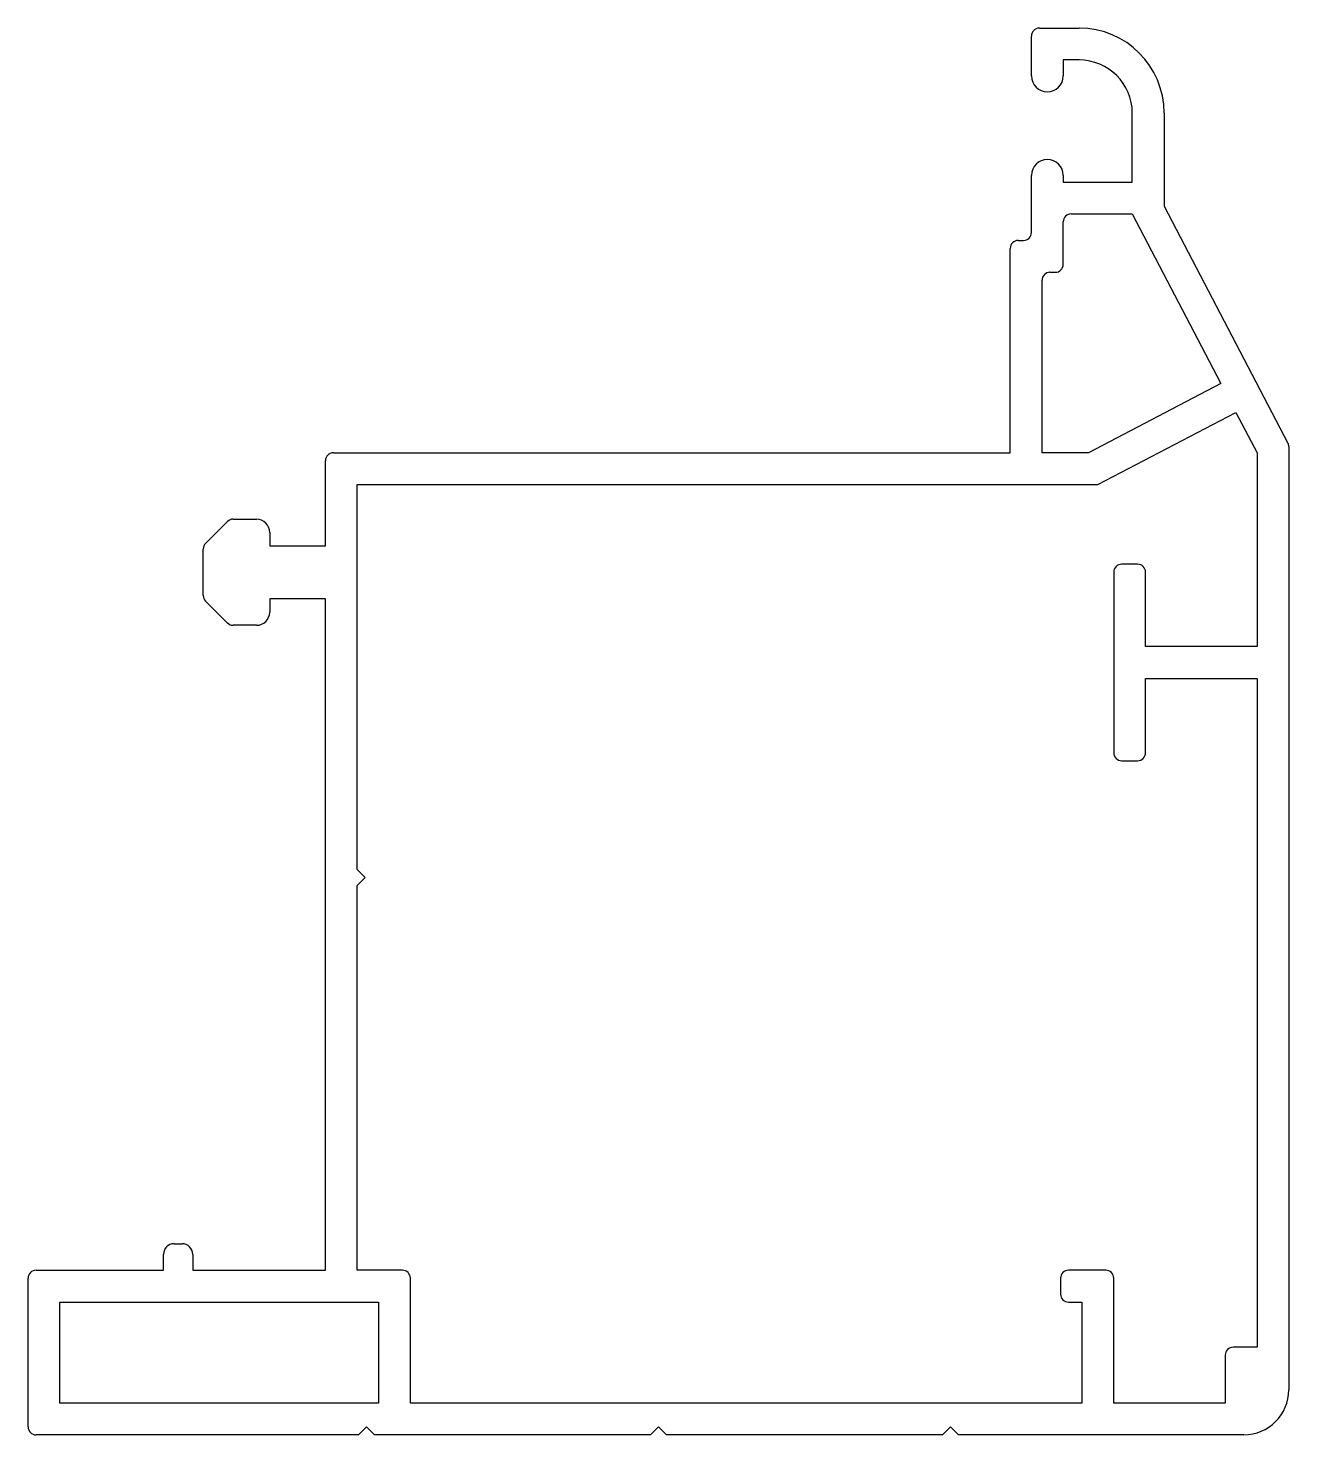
# Model space of a CAD drawing. Header units: millimetres. Extents: x 561.8 to 609.3, y 594.9 to 647.9.
import ezdxf

# ---------------------------------------------------------------- set-up
doc = ezdxf.new("R2010")
doc.units = ezdxf.units.MM

msp = doc.modelspace()

# ---------------------------------------------------------------- linework, layer by layer
for p, q in [((599.936, 647.92), (601.436, 647.92)), ((599.636, 646.12), (599.636, 647.62)), ((601.436, 646.72), (600.836, 646.72)), ((600.836, 646.72), (600.836, 646.12)), ((603.436, 642.12), (603.436, 644.72)), ((604.636, 644.72), (604.636, 641.21)), ((599.636, 640.22), (599.636, 642.37)), ((600.836, 642.37), (600.836, 642.12)), ((600.836, 642.12), (603.436, 642.12)), ((601.136, 640.92), (603.433, 640.92)), ((603.433, 640.92), (606.775, 634.528)), ((604.636, 641.21), (609.302, 632.285)), ((600.836, 639.02), (600.836, 640.62)), ((599.136, 639.92), (599.336, 639.92)), ((598.836, 631.92), (598.836, 639.62)), ((600.336, 638.72), (600.536, 638.72)), ((600.036, 631.92), (600.036, 638.42)), ((606.775, 634.528), (601.786, 631.92)), ((602.136, 630.72), (607.341, 633.441)), ((607.341, 633.441), (608.136, 631.92)), ((573.336, 631.92), (598.836, 631.92)), ((601.786, 631.92), (600.036, 631.92)), ((608.136, 631.92), (608.136, 624.62)), ((609.336, 632.146), (609.336, 596.62)), ((573.036, 628.42), (573.036, 631.62)), ((574.236, 616.22), (574.236, 630.72)), ((574.236, 630.72), (602.136, 630.72)), ((568.524, 628.507), (569.348, 629.332)), ((569.56, 629.42), (570.436, 629.42)), ((570.936, 628.92), (570.936, 628.42)), ((568.436, 626.544), (568.436, 628.295)), ((570.936, 628.42), (573.036, 628.42)), ((603.636, 627.72), (603.036, 627.72)), ((602.736, 627.42), (602.736, 620.62)), ((603.936, 624.62), (603.936, 627.42)), ((569.348, 625.507), (568.524, 626.332)), ((570.936, 626.42), (570.936, 625.92)), ((573.036, 626.42), (570.936, 626.42)), ((573.036, 601.12), (573.036, 626.42)), ((570.436, 625.42), (569.56, 625.42)), ((608.136, 624.62), (603.936, 624.62)), ((603.936, 623.42), (608.136, 623.42)), ((603.936, 620.62), (603.936, 623.42)), ((608.136, 623.42), (608.136, 598.22)), ((603.036, 620.32), (603.636, 620.32)), ((574.536, 615.92), (574.236, 616.22)), ((574.236, 615.62), (574.536, 615.92)), ((574.236, 601.12), (574.236, 615.62)), ((567.336, 602.12), (567.636, 602.12)), ((566.936, 601.12), (566.936, 601.72)), ((568.036, 601.72), (568.036, 601.12)), ((562.136, 601.12), (566.936, 601.12)), ((568.036, 601.12), (573.036, 601.12)), ((575.936, 601.12), (574.236, 601.12)), ((602.436, 601.12), (601.036, 601.12)), ((561.836, 595.22), (561.836, 600.82)), ((576.236, 596.12), (576.236, 600.82)), ((600.736, 600.82), (600.736, 600.22)), ((602.736, 596.12), (602.736, 600.82)), ((563.036, 596.12), (563.036, 599.92)), ((563.036, 599.92), (575.036, 599.92)), ((575.036, 599.92), (575.036, 596.12)), ((601.036, 599.92), (601.536, 599.92)), ((601.536, 599.92), (601.536, 596.12)), ((606.936, 597.92), (606.936, 596.12)), ((608.136, 598.22), (607.236, 598.22)), ((575.036, 596.12), (563.036, 596.12)), ((601.536, 596.12), (576.236, 596.12)), ((606.936, 596.12), (602.736, 596.12)), ((574.586, 595.22), (574.286, 594.92)), ((574.886, 594.92), (574.586, 595.22)), ((585.586, 595.22), (585.286, 594.92)), ((585.886, 594.92), (585.586, 595.22)), ((596.586, 595.22), (596.286, 594.92)), ((596.886, 594.92), (596.586, 595.22)), ((574.286, 594.92), (562.136, 594.92)), ((585.286, 594.92), (574.886, 594.92)), ((596.286, 594.92), (585.886, 594.92)), ((607.636, 594.92), (596.886, 594.92))]:
    msp.add_line(p, q)
for centre, radius, start, end in [((599.936, 647.62), 0.3, 90, 180), ((601.436, 644.72), 3.2, 0, 90), ((601.436, 644.72), 2, 0, 90), ((600.236, 646.12), 0.6, 180, 0), ((600.236, 642.37), 0.6, 0, 180), ((601.136, 640.62), 0.3, 90, 180), ((599.136, 639.62), 0.3, 90, 180), ((599.336, 640.22), 0.3, 270, 0), ((600.336, 638.42), 0.3, 90, 180), ((600.536, 639.02), 0.3, 270, 0), ((573.336, 631.62), 0.3, 90, 180), ((609.036, 632.146), 0.3, 0, 27.6), ((569.56, 629.12), 0.3, 90, 135), ((570.436, 628.92), 0.5, 0, 90), ((568.736, 628.295), 0.3, 135, 180), ((603.036, 627.42), 0.3, 90, 180), ((603.636, 627.42), 0.3, 0, 90), ((568.736, 626.544), 0.3, 180, 225), ((569.56, 625.72), 0.3, 225, 270), ((570.436, 625.92), 0.5, 270, 0), ((603.036, 620.62), 0.3, 180, 270), ((603.636, 620.62), 0.3, 270, 0), ((567.336, 601.72), 0.4, 90, 180), ((567.636, 601.72), 0.4, 0, 90), ((562.136, 600.82), 0.3, 90, 180), ((575.936, 600.82), 0.3, 0, 90), ((601.036, 600.82), 0.3, 90, 180), ((602.436, 600.82), 0.3, 0, 90), ((601.036, 600.22), 0.3, 180, 270), ((607.236, 597.92), 0.3, 90, 180), ((607.636, 596.62), 1.7, 270, 0), ((562.136, 595.22), 0.3, 180, 270)]:
    msp.add_arc(centre, radius, start, end)

doc.saveas('drawing.dxf')
